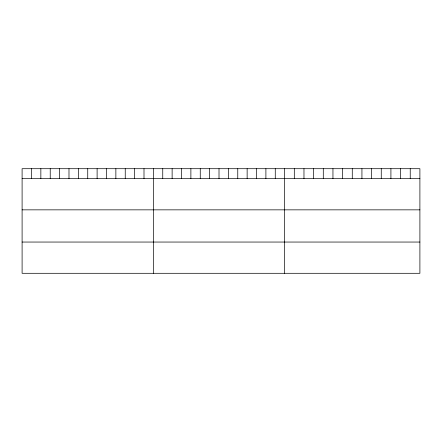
<?xml version="1.0" encoding="UTF-8"?>
<svg xmlns="http://www.w3.org/2000/svg" width="442" height="442" viewBox="0 0 442 442"><rect width="100%" height="100%" fill="white"/><g stroke="black" fill="none" stroke-linecap="round" stroke-linejoin="round"><path stroke-width="0.66" d="M419.9 178.601L419.9 273.3L22.1 273.3L22.1 168.7L419.9 168.7L419.9 178.601L22.1 178.601M22.1 209.851L419.9 209.851M22.1 242.05L419.9 242.05M410.237 168.7L410.237 178.601M400.579 168.7L400.579 178.601M390.916 168.7L390.916 178.601M381.258 168.7L381.258 178.601M371.595 168.7L371.595 178.601M361.937 168.7L361.937 178.601M352.274 168.7L352.274 178.601M342.611 168.7L342.611 178.601M332.953 168.7L332.953 178.601M323.29 168.7L323.29 178.601M313.632 168.7L313.632 178.601M303.969 168.7L303.969 178.601M294.311 168.7L294.311 178.601M284.648 168.7L284.648 273.3M275.272 168.7L275.272 178.601M265.896 168.7L265.896 178.601M256.52 168.7L256.52 178.601M247.139 168.7L247.139 178.601M237.763 168.7L237.763 178.601M228.387 168.7L228.387 178.601M219.011 168.7L219.011 178.601M209.635 168.7L209.635 178.601M200.259 168.7L200.259 178.601M190.883 168.7L190.883 178.601M181.502 168.7L181.502 178.601M172.126 168.7L172.126 178.601M162.75 168.7L162.75 178.601M153.374 168.7L153.374 273.3M143.998 168.7L143.998 178.601M134.622 168.7L134.622 178.601M125.246 168.7L125.246 178.601M115.865 168.7L115.865 178.601M106.489 168.7L106.489 178.601M97.113 168.7L97.113 178.601M87.737 168.7L87.737 178.601M78.361 168.7L78.361 178.601M68.985 168.7L68.985 178.601M59.609 168.7L59.609 178.601M50.228 168.7L50.228 178.601M40.852 168.7L40.852 178.601M31.476 168.7L31.476 178.601"/></g></svg>
